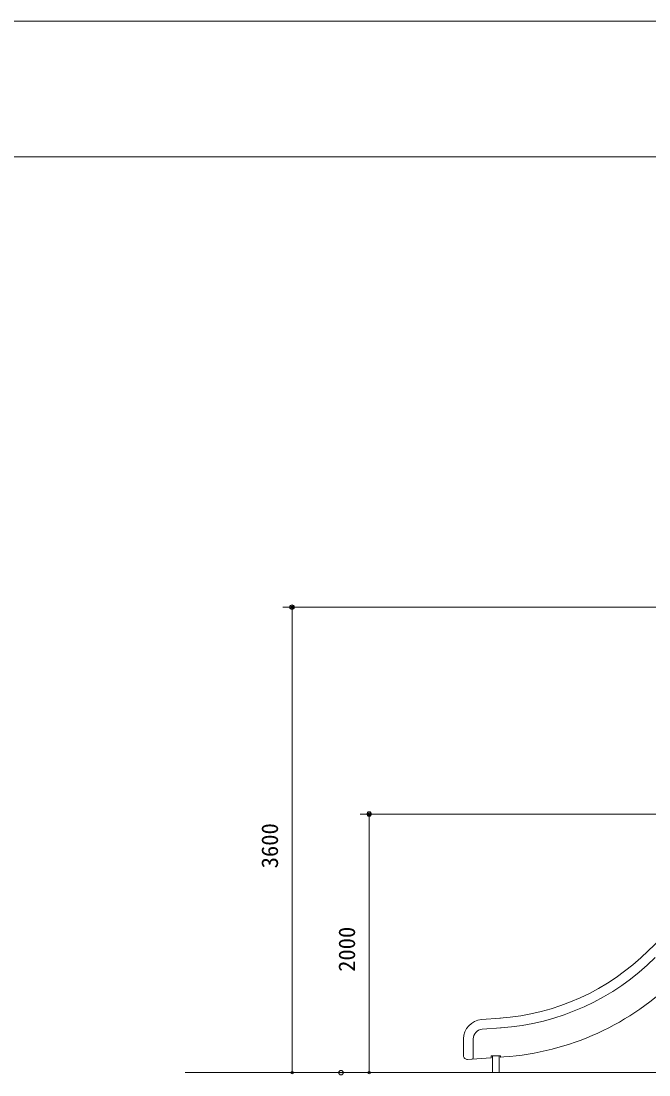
# Model space of a CAD drawing. Units: millimetres on the paper, scale 1:70. Extents: x 0 to 420, y -297 to 594.
# Drawn here: x 212.4 to 281.8, y 180.6 to 297 of the extents above; entities that cross this region are included whole.
import ezdxf
from ezdxf.enums import TextEntityAlignment as Align

# ---------------------------------------------------------------- set-up
doc = ezdxf.new("R2010")
doc.units = ezdxf.units.MM
doc.header["$PDMODE"] = 32
doc.header["$PDSIZE"] = 0.5
doc.layers.add('DEFPOINTS_2', color=7, linetype='Continuous', lineweight=9)
doc.layers.add('LY_3', color=7, linetype='Continuous', lineweight=18)
doc.styles.add('ＭＳ ゴシック', font='')
doc.styles.get('ＭＳ ゴシック').set_extended_font_data('MS Gothic')

# ---------------------------------------------------------------- blocks, each defined once
blk = doc.blocks.new('-000-_DOTSMALL')
at = {"color": 7, "linetype": 'Continuous', "lineweight": 9}
blk.add_circle((0, 0), 0.0625, dxfattribs=at)
blk.add_circle((0, 0), 0.0625, dxfattribs=at)

msp = doc.modelspace()

# ---------------------------------------------------------------- linework, layer by layer
at = {"layer": 'DEFPOINTS_2'}
for p, q in [((420, 297), (0, 297)), ((0, 297), (420, 297))]:
    msp.add_line(p, q, dxfattribs=at)
at = {"layer": 'LY_3', "lineweight": 9}
for p, q in [((402.5, 282), (17.5, 282)), ((264.497, 182.69), (264.497, 180.832)), ((265.211, 182.69), (265.211, 180.832)), ((378.854, 180.832), (230.534, 180.832))]:
    msp.add_line(p, q, dxfattribs=at)
at = {"layer": 'LY_3'}
for p, q in [((325.125, 232.26), (241.352, 232.26)), ((242.352, 180.832), (242.352, 232.26)), ((315.048, 209.403), (249.865, 209.403)), ((250.865, 180.832), (250.865, 209.403)), ((265.369, 186.839), (263.276, 186.692)), ((265.444, 185.77), (263.351, 185.624)), ((261.283, 184.555), (261.283, 182.716)), ((262.354, 184.555), (262.354, 182.465)), ((264.314, 182.469), (261.741, 182.289)), ((264.354, 182.646), (264.354, 182.512)), ((265.311, 182.689), (264.397, 182.689)), ((265.354, 182.646), (265.354, 182.587)), ((265.739, 182.563), (265.4, 182.545)), ((246.753, 180.832), (241.352, 180.832))]:
    msp.add_line(p, q, dxfattribs=at)
for centre, radius, start, end in [((303.91, 172.084), 31.429, 109.11473, 135), ((263.504, 212.49), 25.714, 274, 315), ((263.504, 212.49), 26.786, 274, 315), ((263.647, 212.49), 30, 274, 315.10868), ((263.425, 184.555), 2.143, 94, 180), ((263.425, 184.555), 1.071, 94, 180), ((261.711, 182.716), 0.429, 180, 274), ((262.211, 182.465), 0.143, 274, 0), ((264.311, 182.512), 0.0429, 274, 0), ((264.397, 182.646), 0.0429, 90, 180), ((265.311, 182.646), 0.0429, 0, 90), ((265.397, 182.587), 0.0429, 180, 274)]:
    msp.add_arc(centre, radius, start, end, dxfattribs=at)
for p in [(242.352, 232.26), (250.865, 209.403), (247.753, 180.832), (247.753, 180.832)]:
    msp.add_point(p, dxfattribs=at)

# ---------------------------------------------------------------- block references
at = {"layer": 'LY_3', "xscale": 2.32, "yscale": 2.32}
for p, rotation in [((242.352, 232.26), 90), ((250.865, 209.403), 90), ((242.352, 180.832), 270), ((250.865, 180.832), 270)]:
    msp.add_blockref('-000-_DOTSMALL', p, dxfattribs=dict(at, rotation=rotation))

# ---------------------------------------------------------------- texts
at = {"layer": 'LY_3', "style": 'ＭＳ ゴシック'}
for s, p in [('3600', (241.352, 203.402)), ('2000', (249.865, 191.964))]:
    msp.add_text(s, height=1.833, rotation=90, dxfattribs=at).set_placement(p, align=Align.BOTTOM_LEFT)

doc.saveas('drawing.dxf')
